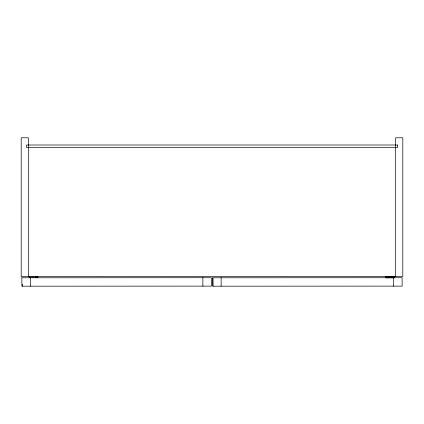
<?xml version="1.0" encoding="UTF-8"?>
<svg xmlns="http://www.w3.org/2000/svg" width="424" height="424" viewBox="0 0 424 424"><rect width="100%" height="100%" fill="white"/><g stroke="black" fill="none" stroke-linecap="round" stroke-linejoin="round"><path stroke-width="0.64" d="M394.437 276.729L394.839 276.517M29.139 276.432L29.542 276.649M395.592 276.448L395.592 137.8L402.8 137.8L402.8 276.448L21.2 276.448L21.2 137.8L28.408 137.8L28.408 276.448M394.283 276.485L394.283 277.736M393.981 276.565L393.981 277.821M393.684 277.72L393.684 286.195M391.93 276.565L391.93 277.821M390.022 276.565L390.022 277.821M388.379 276.565L388.379 277.821M387.117 276.565L387.117 277.821M386.328 276.565L386.328 277.821M386.174 276.485L386.174 277.736M385.904 276.485L385.904 277.736M221.116 277.72L221.116 286.195M213.06 278.144L213.06 283.02M213.06 283.444L213.06 286.2M202.884 277.72L202.884 286.195M37.922 276.485L37.922 277.736M37.651 276.485L37.651 277.736M36.861 276.485L36.861 277.736M35.6 276.485L35.6 277.736M33.957 276.485L33.957 277.736M32.049 276.485L32.049 277.736M30.316 277.72L30.316 286.195M29.998 276.485L29.998 277.736M29.542 276.485L29.542 277.736M22.26 284.08L22.26 286.2M21.841 277.784L21.921 286.2L211.364 286.115L211.279 277.72L21.841 277.784M212.641 277.784L212.721 286.2L402.164 286.115L402.079 277.72L212.641 277.784M397.5 145.008L26.5 145.008L26.5 147.552L397.5 147.552L397.5 145.008M394.437 276.565L386.057 276.565L386.057 277.821L394.437 277.821L394.437 276.565"/></g></svg>
